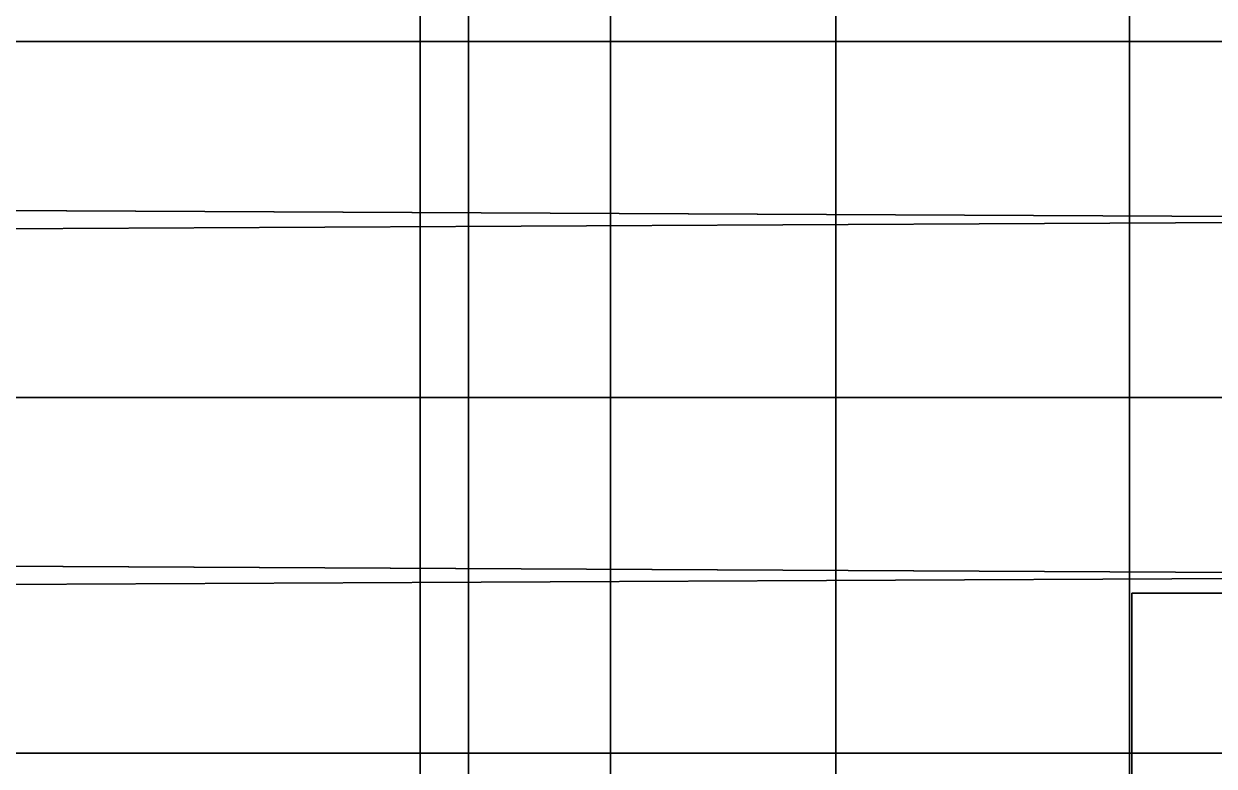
# Model space of a CAD drawing. Header units: centimetres. Extents: x -66.3 to 12.3, y -19.3 to 19.3.
# Drawn here: x -28.872 to -27.656, y -17.877 to -17.118 of the extents above; entities that cross this region are included whole.
import ezdxf

# ---------------------------------------------------------------- set-up
doc = ezdxf.new("R2010")
doc.units = ezdxf.units.CM
doc.layers.add('chrom', color=9, linetype='Continuous', true_color=0xbebebe)
doc.layers.add('Part with no material', color=18, linetype='Continuous', true_color=0x000000)

# ---------------------------------------------------------------- blocks, each defined once
blk = doc.blocks.new('GeometrySelector_19HIY991')
at = {"layer": 'Part with no material'}
for points in [[(0.69074, 1, 0.1), (0.69074, 2, 0.1), (-0.72286, 2, 0.1), (-0.72286, 1, 0.1)], [(0.69074, 2, -0.1), (0.69074, 1, -0.1), (-0.72286, 1, -0.1), (-0.72286, 2, -0.1)], [(-0.72286, 1, -0.1), (-0.72286, 1, 0.1), (-0.72286, 2, 0.1), (-0.72286, 2, -0.1)], [(0.69074, 1, -0.1), (0.69074, 1, 0.1), (-0.72286, 1, 0.1), (-0.72286, 1, -0.1)]]:
    blk.add_3dface(points, dxfattribs=at)
blk = doc.blocks.new('griff_normal_19HIY99')
at = {"layer": 'chrom'}
for points in [[(-1.4006, 1.7, 0.3753), (-1.45, 1.7), (-1.45, -0.1), (-1.4006, -0.1, 0.3753)], [(-1.45, 1.7), (-1.4006, 1.7, -0.3753), (-1.4006, -0.1, -0.3753), (-1.45, -0.1)], [(-1.2557, 1.7, 0.725), (-1.4006, 1.7, 0.3753), (-1.4006, -0.1, 0.3753), (-1.2557, -0.1, 0.725)], [(-1.4006, 1.7, -0.3753), (-1.2557, 1.7, -0.725), (-1.2557, -0.1, -0.725), (-1.4006, -0.1, -0.3753)], [(-1.0253, 1.7, 1.0253), (-1.2557, 1.7, 0.725), (-1.2557, -0.1, 0.725), (-1.0253, -0.1, 1.0253)], [(-1.2557, 1.7, -0.725), (-1.0253, 1.7, -1.0253), (-1.0253, -0.1, -1.0253), (-1.2557, -0.1, -0.725)], [(-0.725, 1.7, 1.2557), (-1.0253, 1.7, 1.0253), (-1.0253, -0.1, 1.0253), (-0.725, -0.1, 1.2557)], [(-1.0253, 1.7, -1.0253), (-0.725, 1.7, -1.2557), (-0.725, -0.1, -1.2557), (-1.0253, -0.1, -1.0253)], [(-0.3753, 1.7, 1.4006), (-0.725, 1.7, 1.2557), (-0.725, -0.1, 1.2557), (-0.3753, -0.1, 1.4006)], [(-0.725, 1.7, -1.2557), (-0.3753, 1.7, -1.4006), (-0.3753, -0.1, -1.4006), (-0.725, -0.1, -1.2557)]]:
    blk.add_3dface(points, dxfattribs=at)
blk.add_blockref('GeometrySelector_19HIY991', (0, 0))
blk = doc.blocks.new('GeometrySelector_19HIY9913')
for points in [[(-0.877686, -36.367, -0.363549), (-0.95, -36.367, 0), (-0.95, 36.367, 0)], [(-0.95, -36.367, 0), (-0.877686, 36.367, 0.363549), (-0.95, 36.367, 0)], [(0.877686, -36.367, 0.363549), (0.95, -36.367, 0), (0.95, 36.367, 0)], [(0.877686, -36.367, 0.363549), (0.95, 36.367, 0), (0.877686, 36.367, 0.363549)], [(0.95, -36.367, 0), (0.877686, -36.367, -0.363549), (0.877686, 36.367, -0.363549)], [(0.95, -36.367, 0), (0.877686, 36.367, -0.363549), (0.95, 36.367, 0)]]:
    blk.add_3dface(points)
blk = doc.blocks.new('rohr750_19HIY991')
at = {"layer": 'chrom'}
blk.add_blockref('GeometrySelector_19HIY9913', (0, 0), dxfattribs=at)
blk = doc.blocks.new('rohr750_19HIY993')
at = {"layer": 'chrom'}
blk.add_blockref('GeometrySelector_19HIY9913', (0, 0), dxfattribs=at)

msp = doc.modelspace()

# ---------------------------------------------------------------- block references
at = {"extrusion": (0, 1, 6.12323e-17)}
for name, p, rotation in [('rohr750_19HIY991', (27.0171, 38, -17.5), 90.00000000000001), ('rohr750_19HIY993', (27.0171, 3, -17.5), 270)]:
    msp.add_blockref(name, p, dxfattribs=dict(at, rotation=rotation))
at = {"extrusion": (0, 1.22465e-16, -1), "rotation": 180}
msp.add_blockref('griff_normal_19HIY99', (27.0171, -16.7, -7.2), dxfattribs=at)

doc.saveas('drawing.dxf')
